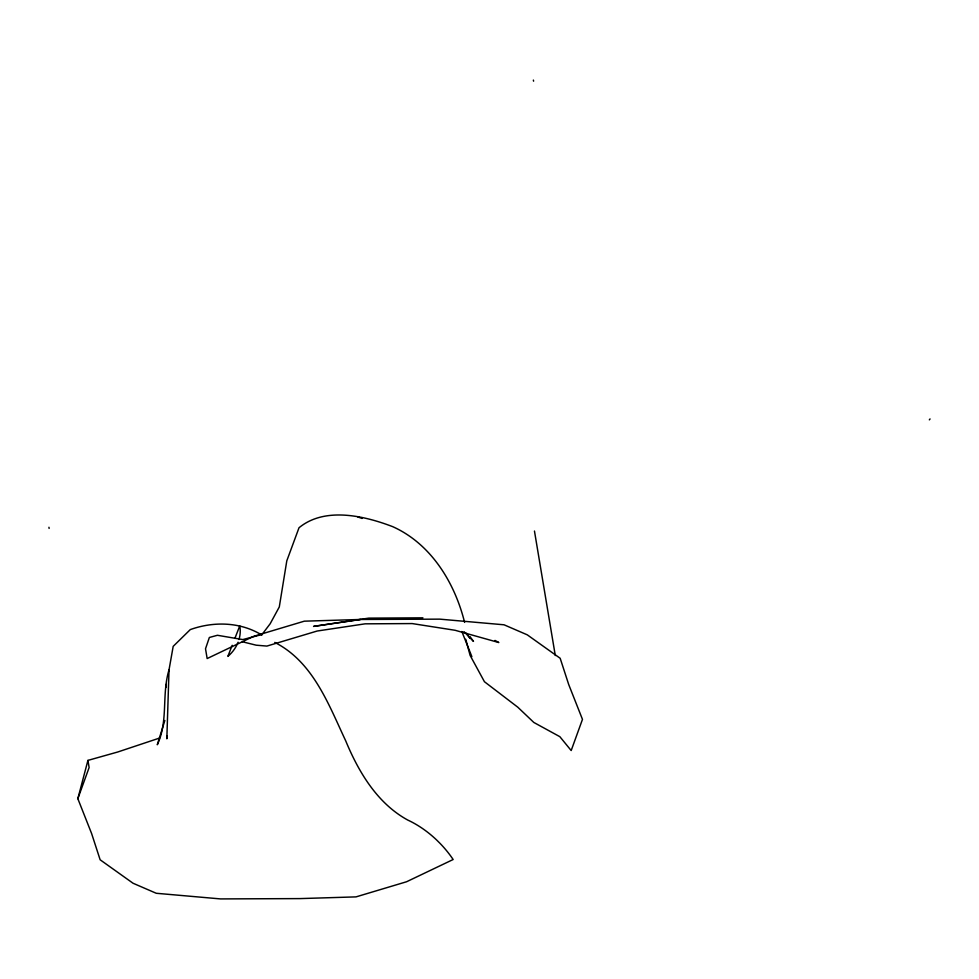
<?xml version="1.0" encoding="UTF-8"?>
<svg xmlns="http://www.w3.org/2000/svg" width="979" height="979" viewBox="0 0 979 979"><rect width="100%" height="100%" fill="white"/><g stroke="black" fill="none" stroke-linecap="round" stroke-linejoin="round"><path stroke-width="1.47" d="M261.846 635.028C240.369 621.836 213.63 621.224 190.281 629.595L173.185 646.36L169.024 669.869L166.834 738.802L166.785 735.78M169.024 669.869C161.449 694.503 168.535 721.095 157.289 744.75L164.851 720.483M274.756 642.408C313.035 661.792 328.516 704.317 345.722 740.87C358.632 772.039 377.294 803.404 407.741 820.047A78.467 51.275 47.3 0 1 436.463 839.835L440.146 843.482A78.467 51.275 47.3 0 1 453.155 859.513L406.579 881.749L356.013 896.886L299.843 898.6L220.569 898.918L156.261 893.276L133.046 883.242L100.139 859.782L91.61 833.545L77.843 798.693L87.926 760.389L117.664 752.019L159.589 738.044M77.843 798.693L89.126 767.524L87.926 760.389M232.182 645.308L227.862 656.383A29.186 24.01 -52.2 0 0 238.081 642.224M234.887 638.381L239.745 625.911A29.186 24.01 -52.2 0 1 239.011 639.495M929.34 419.856L930.05 418.939M465.747 639.263L470.128 655.44L484.434 681.714L517.769 707.181L533.824 722.453L559.853 736.685L571.185 750.55L582.468 719.381L568.701 684.517L560.172 658.28L527.265 634.833L504.05 624.798L439.742 619.144L360.468 619.474L313.561 626.401L368.765 618.128L422.916 617.835M360.468 619.474L304.31 621.175L253.732 636.313L207.156 658.561L205.517 648.771L209.359 637.476L217.411 635.285L242.792 639.581L262.017 634.49L270.167 623.758L279.296 606.956L286.798 560.832L299.011 527.754C324.795 506.535 364.335 515.786 392.75 526.678C431.127 543.859 454.831 582.897 464.597 622.387M242.339 641.759L256.168 645.185L266.888 646.079L317.159 631.027L365.118 623.831L412.171 623.574L455.1 630.28L498.825 642.542L495.019 640.413M357.776 516.949L362.059 518.442M463.96 631.614L473.481 641.367L469.908 636.509M466.616 633.303L469.908 638.345M461.831 631.492L471.878 656.676M533.371 80.082L533.592 81.184M534.461 531.034L555.289 655.538M48.95 527.265L49.109 528.427M166.112 684.407L166.149 687.429"/></g></svg>
